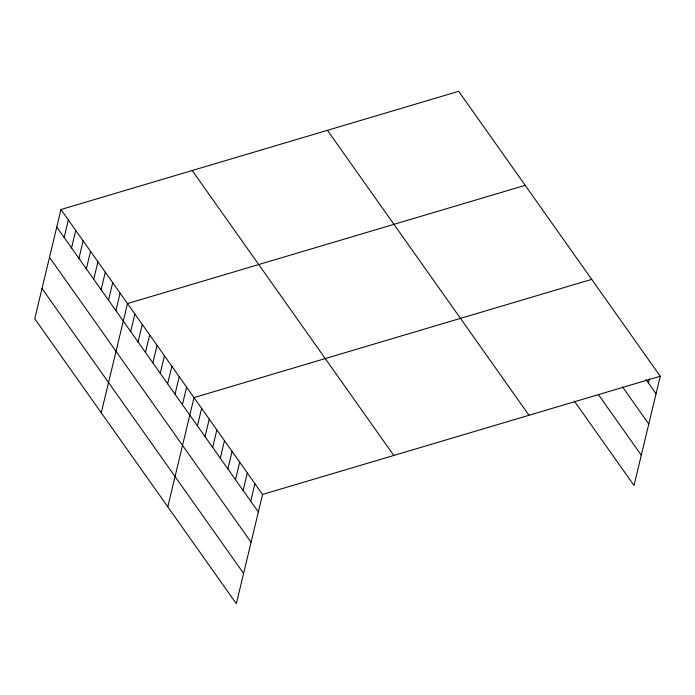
<?xml version="1.0" encoding="UTF-8"?>
<svg xmlns="http://www.w3.org/2000/svg" width="695" height="695" viewBox="0 0 695 695"><rect width="100%" height="100%" fill="white"/><g stroke="black" fill="none" stroke-linecap="round" stroke-linejoin="round"><path stroke-width="1.04" d="M60.969 209.525L34.75 318.753L236.326 603.694L262.545 494.466L60.969 209.525L458.674 91.306L660.25 376.247L634.031 485.475L574.279 401.015M64.157 237.49L68.362 219.976M71.55 247.941L75.755 230.427M78.943 258.384L83.148 240.87M86.336 268.835L90.541 251.321M93.721 279.277L97.925 261.772M101.114 289.728L105.319 272.214M108.507 300.179L112.712 282.665M115.9 310.622L120.105 293.108M101.27 412.787L127.489 303.559L525.194 185.33M130.677 331.524L134.882 314.01M138.07 341.966L142.275 324.452M145.464 352.417L149.668 334.903M152.857 362.86L157.061 345.354M160.241 373.311L164.446 355.797M167.634 383.762L171.839 366.248M175.027 394.204L179.232 376.69M182.42 404.655L186.625 387.141M167.79 506.82L194.009 397.592L591.714 279.364M197.423 425.87L201.628 408.356M205.042 436.634L209.247 419.12M212.653 447.398L216.857 429.884M220.272 458.161L224.476 440.647M227.882 468.925L232.087 451.411M235.501 479.689L239.706 462.175M243.111 490.453L247.316 472.939M250.73 501.217L254.935 483.703M648.426 382.988L649.417 378.871M262.545 494.466L660.25 376.247M646.089 379.679L656.045 393.752M622.416 386.759L648.783 424.019M598.534 394.76L641.294 455.208M327.432 130.321L529.008 415.254M192.211 170.518L393.787 455.451M56.773 227.039L258.34 511.98M49.501 257.306L251.077 542.248M42.013 288.495L243.589 573.427"/></g></svg>
